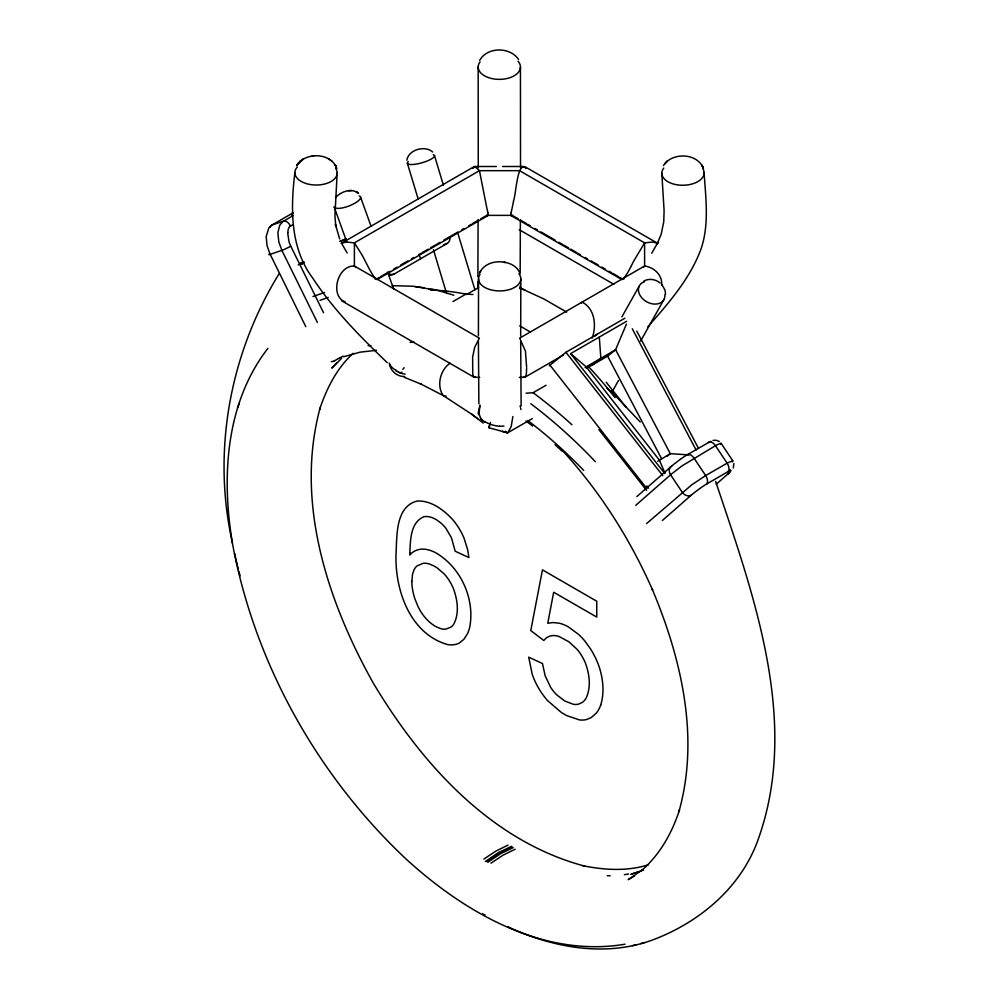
<?xml version="1.0" encoding="UTF-8"?>
<svg xmlns="http://www.w3.org/2000/svg" width="999" height="999" viewBox="0 0 999 999"><rect width="100%" height="100%" fill="white"/><g stroke="black" fill="none" stroke-linecap="round" stroke-linejoin="round"><path stroke-width="1.5" d="M477.859 288.561L477.872 281.331M478.409 335.739L478.546 278.746M520.117 288.823L520.129 285.951M520.691 336.026L520.829 278.971M478.259 167.77L478.171 66.908M520.529 167.919L520.442 67.108M665.509 294.405L665.097 290.322L662.137 284.965M477.884 276.798L478.096 219.718M520.167 272.29L520.379 219.867M526.623 367.182L525.424 351.061L520.079 339.011M526.61 368.132C526.186 370.554 527.534 377.872 523.264 377.085M411.863 581.406L412.512 574.363L413.973 569.954A30.969 17.882 60 0 1 416.983 565.971L423.014 563.324A30.157 17.408 60 0 1 429.108 563.923L433.628 565.809A39.311 22.702 60 0 1 437.262 567.994L443.881 573.638A27.91 16.121 60 0 1 448.576 579.532L449.425 580.844A30.769 17.757 60 0 1 451.773 585.027A29.933 17.283 60 0 1 453.733 589.422C457.579 600.387 459.428 613.623 453.696 624.238A31.618 18.257 60 0 1 450.949 627.11L445.816 629.133A27.048 15.609 60 0 1 440.884 628.683L436.526 626.935A31.444 18.157 60 0 1 423.451 615.509A30.582 17.657 60 0 1 418.131 606.78L414.96 599.038A45.192 26.086 60 0 1 411.838 581.393M512.887 416.508L511.226 426.386L507.942 432.667L532.292 418.606M287.637 232.692L289.098 242.108A28.746 23.314 71.2 0 0 290.771 246.166L323.551 312.749M406.893 160.252C408.316 149.65 425.062 145.005 432.629 151.998M337.175 172.864L334.915 215.984L335.826 226.561L335.439 224.388L339.66 239.011M294.867 172.79C290.522 208.616 290.06 247.964 312.824 278.259C333.529 309.802 360.202 336.651 387.25 362.699M730.881 470.666L729.682 472.327A28.284 2.622 -33.8 0 1 727.722 474.15L716.208 484.24M488.986 426.036L488.948 427.622M733.853 463.524L733.303 468.044M513.648 200.312C515.959 195.18 517.332 159.503 525.936 168.369M513.586 200.674L513.261 202.46A71.516 22.34 -76.6 0 1 512.075 208.304L511.151 212.562M490.497 422.49L489.135 427.622M267.882 348.401C225.574 402.947 221.353 477.285 232.43 543.156M480.032 404.982L479.195 412.063M473.051 168.369L474.6 166.496L496.416 166.496M600.724 704.994C604.383 693.244 603.221 680.444 599.8 668.781A48.127 27.785 60 0 0 595.329 657.529L594.205 655.307A52.972 30.582 60 0 0 590.446 648.801L584.914 641.121A44.106 25.462 60 0 0 578.808 634.602L568.606 627.035A46.166 26.648 60 0 0 559.24 623.201L552.784 622.552L547.752 623.264L553.683 592.232L596.753 617.095L596.753 601.223L542.457 569.867L530.769 630.581L543.831 640.509A35.452 20.467 60 0 1 552.26 635.639A30.432 17.57 60 0 1 558.816 636.388L568.831 641.733L577.11 649.35A29.058 16.783 60 0 1 581.855 655.981A30.757 17.757 60 0 1 585.539 663.436C589.547 674.425 591.271 687.549 585.963 698.388A34.903 20.155 60 0 1 582.355 702.372L578.683 704.095A30.482 17.607 60 0 1 573.401 704.307L564.722 700.986L556.593 694.742A27.91 16.121 60 0 1 550.724 687.474L545.167 675.824L542.457 663.523L528.708 657.167L532.155 674.05A45.092 26.036 60 0 0 537.462 686.138A47.353 27.348 60 0 0 540.971 691.982A45.292 26.149 60 0 0 547.777 700.786L560.951 712.137A71.304 41.171 60 0 0 566.97 715.709L579.47 719.929A46.853 27.048 60 0 0 586.588 719.53L591.271 717.544L596.153 713.274A56.931 32.867 60 0 0 600.724 704.994M237.562 407.704L239.285 403.171M626.41 324.163L615.609 349.725L607.404 356.306L606.031 355.806M479.52 273.301C483.391 263.611 495.716 260.165 505.182 262.475L503.921 262.225C510.764 262.999 517.919 267.02 520.142 273.888M479.982 272.277L480.594 270.929M656.892 244.393L661.113 234.453L663.773 221.716L664.098 210.539L661.813 173.302M479.657 60.402C487.187 46.716 510.027 46.641 518.556 59.441M630.594 267.22L629.407 269.518A71.516 53.946 -35.7 0 1 626.548 274.4L624.288 277.947M630.744 266.908L633.516 261.476M633.841 260.864L644.605 242.857L652.884 242.008L657.866 243.444L525.049 166.758M657.891 242.495L651.698 253.284M279.208 273.601C230.357 352.659 212.113 449.538 231.93 540.634C253.659 661.438 316.308 774.2 405.357 858.378C463.986 912.137 542.669 958.066 625.062 944.205M621.89 316.908L639.173 286.139M612.399 391.383L618.506 380.494M640.609 341.084L664.123 299.2M478.908 339.011L474.6 347.54L472.627 357.192L472.752 374.175L473.801 377.023L475.724 377.085M720.691 444.38L720.903 443.231L716.52 445.054L681.93 465.959L671.615 473.913L635.751 505.307M732.392 461.875L732.816 460.839L721.116 443.344M663.461 165.547C672.127 151.923 697.614 152.797 703.446 168.581L701.847 165.022L702.971 167.357M296.903 165.097C305.682 152.073 329.82 152.46 336.376 167.407M581.181 303.271L582.08 302.123C595.104 308.604 596.553 326.036 592.182 338.137M647.814 326.823C668.556 303.234 690.084 278.758 701.073 248.851C709.415 224.313 705.681 198.052 704.133 172.79M643.331 267.382L644.605 266.021L644.605 242.857L519.555 170.667L479.445 170.667L354.395 242.857L346.116 242.008L341.121 243.444L473.938 166.758M336.763 362.837L331.78 368.119L341.558 358.379M335.539 197.577C340.934 191.571 351.685 187.562 358.479 193.394L356.193 191.646L358.479 193.394M549.213 365.784L565.921 352.285L624.887 318.231M353.209 353.259C336.7 368.244 326.498 388.798 319.518 409.677L320.08 408.067C294.742 501.848 327.335 600.799 373.139 682.854C421.328 763.523 490.771 841.133 584.627 866.096L582.829 865.683C604.395 870.092 627.297 871.515 648.526 864.722M485.302 861.525L498.464 852.559L511.613 846.328M487.912 862.237L500.536 853.745L513.161 847.651M636.838 496.59L671.678 466.083A28.746 2.672 -33.8 0 1 673.85 464.248L680.269 459.378M646.565 523.576L691.932 484.69L705.669 475.561L728.221 462.549L732.816 460.839M662.362 520.479L691.183 495.242A28.746 2.672 -33.8 0 1 693.356 493.406L699.775 488.536M486.863 861.638L499.5 853.158L512.125 847.052M490.971 863.186L503.046 855.169L515.147 849.237M483.841 859.078L495.941 851.073L508.016 845.117M594.979 336.051L597.365 334.116M585.102 367.557L615.609 349.725L670.304 453.683L688.835 454.895M657.817 461.226L670.304 453.683L667.307 456.093M450.299 363.149C440.184 369.443 436.351 385.914 443.181 395.529L471.828 414.298M334.278 360.901A7.043 4.071 60 0 0 334.628 360.739L337.212 359.228M292.944 215.697L282.48 221.853L279.708 225.324L277.884 232.68L278.771 241.758L281.88 250.374L317.407 322.502M293.244 224.538L290.559 226.086A7.043 4.071 60 0 0 283.554 221.116L271.853 225.1L268.831 227.934L266.171 236.663L267.07 245.742L270.18 254.358L305.794 326.661M302.66 262.088L300 263.624L304.345 262.088M376.798 278.846L379.183 277.472M380.382 276.773L386.363 273.326M387.55 272.64L389.947 271.253M393.531 269.193L397.115 267.12M400.699 265.047L407.867 260.914M411.451 258.841L413.848 257.455M418.618 254.695L421.016 253.321M422.202 252.635L428.184 249.176M430.569 247.802L435.352 245.042M436.551 244.355L440.134 242.282M443.718 240.21L458.054 231.93M461.65 229.857L464.036 228.484M468.818 225.724L471.203 224.338M472.402 223.651L478.371 220.205M480.769 218.818L486.738 215.372L512.25 215.372L518.231 218.818M377.035 279.608L487.699 215.722M389.71 275.587L394.355 273.926L447.227 243.406A7.068 5.744 68.8 0 0 449.937 237.238M452.934 301.598L465.871 294.131L472.952 294.493M466.521 294.543L478.571 287.587M519.555 338.211L644.605 266.021C654.145 267.257 662.599 275.162 661.65 285.165M524.887 377.272L563.336 355.07M664.76 473.551L570.616 353.621L626.648 321.266M526.111 393.206L533.041 392.719L546.066 385.252M586.413 368.394L607.617 356.144L661.638 458.816M634.54 876.011L628.171 879.682L642.057 870.004L640.621 871.365C659.465 855.344 672.002 833.278 679.457 809.914L678.87 811.825C699.874 737.699 681.43 658.678 652.31 589.398L652.609 590.059C629.62 537.937 598.563 489.223 559.652 447.515M337.874 358.866L339.185 358.154M339.847 357.804L341.183 357.118M341.858 356.793L343.206 356.131M507.854 432.704L502.41 431.393L507.28 432.804M643.893 281.019C649.05 278.147 655.719 279.27 660.139 283.017M339.81 241.308L346.029 238.749M340.484 241.446L346.241 239.073M443.494 244.93L447.227 243.406M298.177 264.835L303.983 262.774M312.987 296.541L324.6 292.42M320.03 300.324L328.159 297.44M643.556 870.067L630.844 874.312L638.973 871.752M507.729 926.685C552.247 947.626 605.057 957.417 652.409 940.034C698.476 922.839 739.784 888.76 757.304 841.82C801.086 723.039 753.583 595.117 715.646 481.431M343.519 356.793L360.152 352.16L376.448 350.299M640.746 943.58L644.43 942.631M632.554 945.678L636.226 944.742M712.999 440.409L716.208 440.272L719.255 441.471M312 156.206L313.861 155.894M624.375 874.674L628.483 874M410.065 342.357L414.011 342.12M446.078 396.103L443.631 395.766L420.279 383.728L421.178 384.165L404.245 377.285M348.239 190.747L351.648 190.572M392.232 285.652L412.674 286.226L424.051 287.774M502.572 166.496L524.15 166.496M475.112 377.36L479.682 377.36M519.305 377.36L523.876 377.36M607.267 875.736L610.189 875.761M428.671 289.323L433.928 289.423M499.537 426.223L499.887 426.236A19.618 10.402 2.2 0 0 503.933 426.049M499.213 426.211L498.926 426.198A20.367 10.452 2.9 0 1 486.076 422.277M404.645 376.536C396.915 376.735 390.159 370.679 389.273 363.037M533.041 392.719L533.116 392.732A339.897 197.165 52.4 0 1 571.94 424.737M415.06 286.563L437.912 290.447L453.846 295.217M345.03 301.81C329.707 296.166 337.237 265.284 354.395 266.021L479.445 338.211M474.85 166.496L479.445 170.667L485.739 202.46A71.516 22.34 76.6 0 0 486.913 208.304L487.849 212.625M300.2 263.661L302.385 264.086M489.011 427.759L502.697 431.493M507.017 432.754L506.118 432.067M485.064 914.834L484.203 914.485M520.004 287.974L543.806 298.926L566.683 312.113M519.792 287.887L524.875 289.985M399.837 372.677L398.102 371.853M519.717 325.824L530.369 332.055M485.539 422.402L484.84 422.003M396.578 371.054L395.854 370.629M520.616 220.205L526.598 223.651M527.784 224.338L530.182 225.724M534.964 228.484L537.35 229.857M540.934 231.93L555.269 240.21M558.853 242.282L562.449 244.355M563.636 245.042L568.419 247.802M570.804 249.176L576.785 252.635M577.984 253.321L580.369 254.695M585.152 257.455L587.537 258.841M591.121 260.914L598.301 265.047M601.885 267.12L605.469 269.193M609.053 271.253L611.438 272.64M612.637 273.326L618.606 276.773M619.805 277.472L622.19 278.846M511.288 215.722L621.952 279.608M519.255 229.708L613.848 284.315M341.521 300.711L474.1 377.272M332.043 161.139L328.359 158.666M483.616 421.228L482.317 420.292M477.559 418.593L471.64 414.148L483.241 423.052M525.986 421.029L532.592 426.049M570.616 353.621L586.101 366.758L659.315 460.027L664.959 473.039M555.032 444.742L562.462 451.473M606.743 387.887L617.994 398.439L640.247 422.003M355.656 267.382L354.395 266.021L354.395 242.857L362.225 255.282L369.593 269.518A71.516 53.946 35.7 0 0 372.44 274.4L374.7 277.947M606.231 382.255L626.223 407.455M565.921 352.285L662.737 475.611M646.803 485.889L648.576 488.149M549.949 365.135L646.765 488.474M598.913 429.645L646.603 490.397M505.981 431.905L505.506 431.181M347.153 252.984L342.033 244.106M636.788 331.094L698.501 448.389M632.305 328.783L696.103 450.049M419.592 256.318L420.791 258.666M520.004 406.006L520.379 407.055M388.499 274.638L393.706 289.086M360.589 197.165L371.116 226.398M346.665 241.583L334.116 206.781A14.098 4.321 -20.8 0 0 350.849 205.207A14.098 4.321 -20.8 0 0 359.178 195.866M458.091 234.066L474.937 289.872M434.54 155.732L443.431 185.29M407.367 163.224L418.144 198.988M433.416 249.65L446.366 292.744M237.487 565.933L238.224 568.768M238.973 571.603L240.085 575.861M520.679 408.104L520.966 409.578M234.515 553.234L237.163 564.522M599.288 337.063L600.861 358.241L592.869 364.66A7.043 4.071 60 0 1 589.997 364.972M478.871 403.721L478.409 341.233M521.128 405.819L520.679 341.521M487.912 212.637A3.546 1.111 76.6 0 1 486.738 215.285M512.25 215.285A3.546 1.111 -76.6 0 1 511.088 212.637M623.751 279.283A3.546 2.672 -35.7 0 1 624.15 277.909M374.837 277.909A3.546 2.672 35.7 0 1 375.249 279.283M404.17 367.682A14.348 2.735 -58.2 0 1 402.809 369.355M401.885 372.09A17.033 6.631 -66.5 0 1 400.474 372.864A8.367 4.483 5.5 0 0 405.094 374.126M400.337 373.014A24.326 12.912 5.8 0 1 399.725 372.752M335.689 168.469A21.141 12.2 0.6 0 1 314.91 185.002A21.141 12.2 0.6 0 1 297.277 167.045M398.201 371.79A28.546 15.097 5.8 0 1 396.79 371.054M396.253 370.392A20.367 10.989 5.1 0 1 389.647 364.111M479.745 406.343A14.348 14.186 -71.5 0 0 480.432 417.52A17.033 16.908 60.8 0 0 481.905 419.967M478.521 414.772A19.443 15.984 43.1 0 1 478.234 411.888M482.192 420.329A24.326 12.275 3.5 0 1 481.793 419.992M482.067 419.905A8.367 4.246 3.1 0 1 480.369 418.082M518.881 273.801A21.141 12.063 0 0 1 500.274 290.921A21.141 12.063 0 0 1 480.032 274.413M484.952 421.953A28.546 14.373 3.7 0 1 483.728 421.191M702.834 168.706A21.141 12.213 -0.6 0 1 682.105 185.252A21.141 12.213 -0.6 0 1 663.773 168.057M518.044 61.264A21.141 12.363 0 0 1 499.9 79.358A21.141 12.363 0 0 1 480.057 61.901M394.343 273.913A7.068 5.744 68.8 0 1 387.237 272.215M430.482 289.997A340.347 225.324 59.4 0 1 465.871 294.131M368.132 345.642A308.179 149.126 60.5 0 1 370.941 345.642M433.216 154.695A14.098 3.459 -15.8 0 1 421.478 162.912A14.098 3.459 -15.8 0 1 408.266 161.538M291.558 214.947A7.043 4.071 60 0 1 293.319 212.7L271.853 225.1A7.043 4.071 60 0 0 270.092 227.347M269.168 254.171A7.043 0.649 -26.2 0 0 270.18 254.358L281.88 250.374A7.043 0.649 -26.2 0 0 290.771 246.166M334.628 360.739A9.441 7.742 64.8 0 1 331.693 361.613A12.425 10.365 69 0 1 331.293 361.688M287.937 232.705A9.153 7.418 71.2 0 1 290.359 225.799M482.942 913.773A9.328 5.382 -60 0 1 482.554 913.511M691.183 495.242A7.043 5.719 48.8 0 1 682.292 492.295L670.591 474.8A7.043 5.719 48.8 0 1 671.678 466.083M730.157 469.755A7.043 5.719 48.8 0 1 727.734 474.138M680.419 459.315A9.153 0.849 -33.8 0 1 687.075 454.832M708.641 442.382A9.153 0.849 -33.8 0 1 711.063 441.62M728.146 471.54A9.153 0.849 -33.8 0 1 730.569 470.779M699.924 488.474A9.153 0.849 -33.8 0 1 706.58 484.003M664.884 294.905A14.098 10.377 30.1 0 1 654.695 304.096A14.098 10.377 30.1 0 1 639.422 294.205A14.098 10.377 30.1 0 1 644.555 281.755M588.149 366.271A340.347 193.269 67.5 0 1 615.034 397.614M611.363 390.709A333.241 189.148 67.7 0 1 613.099 392.832M530.794 403.708A332.455 192.844 52.2 0 1 595.329 461.675M527.697 420.479A308.179 178.759 52.2 0 1 583.741 470.467M409.827 552.697L409.802 555.094C413.961 549.75 421.303 548.026 427.684 549.725A46.429 26.811 60 0 1 435.414 552.584C460.527 566.883 474.962 598.389 469.817 626.773A60.302 34.815 60 0 1 467.445 633.766L463.848 639.348L459.265 643.031A44.943 25.949 60 0 1 453.708 644.742A46.316 26.748 60 0 1 447.365 644.517C409.602 633.553 394.58 589.21 396.054 553.384C397.065 535.664 395.367 506.63 417.17 501.036C430.656 500.349 442.619 509.14 451.573 518.394A40.36 23.302 60 0 1 458.666 527.759A40.235 23.227 60 0 1 464.11 538.324L467.632 549.625L468.906 557.567L455.157 551.223L451.486 537.812L446.078 528.583A25.3 14.61 60 0 0 440.834 522.976L436.925 520.079A32.792 18.931 60 0 0 434.24 518.568A29.583 17.07 60 0 0 423.813 516.758C410.289 522.539 410.464 540.284 409.827 552.697M298.202 163.399L296.703 165.722L300.874 160.752L298.202 163.399M666.72 161.688L664.822 163.786L667.32 161.064L666.72 161.688M302.46 159.678L300.137 161.376L303.434 159.028L302.46 159.678M708.441 442.557L686.962 454.945A7.043 4.071 60 0 1 693.968 458.066L705.669 475.561A7.043 4.071 60 0 1 706.468 484.103L727.934 471.715A7.043 4.071 60 0 0 727.135 463.161L715.434 445.666A7.043 4.071 60 0 0 708.441 442.557M335.839 166.333L335.302 165.01L336.688 168.631L335.839 166.333"/></g></svg>
